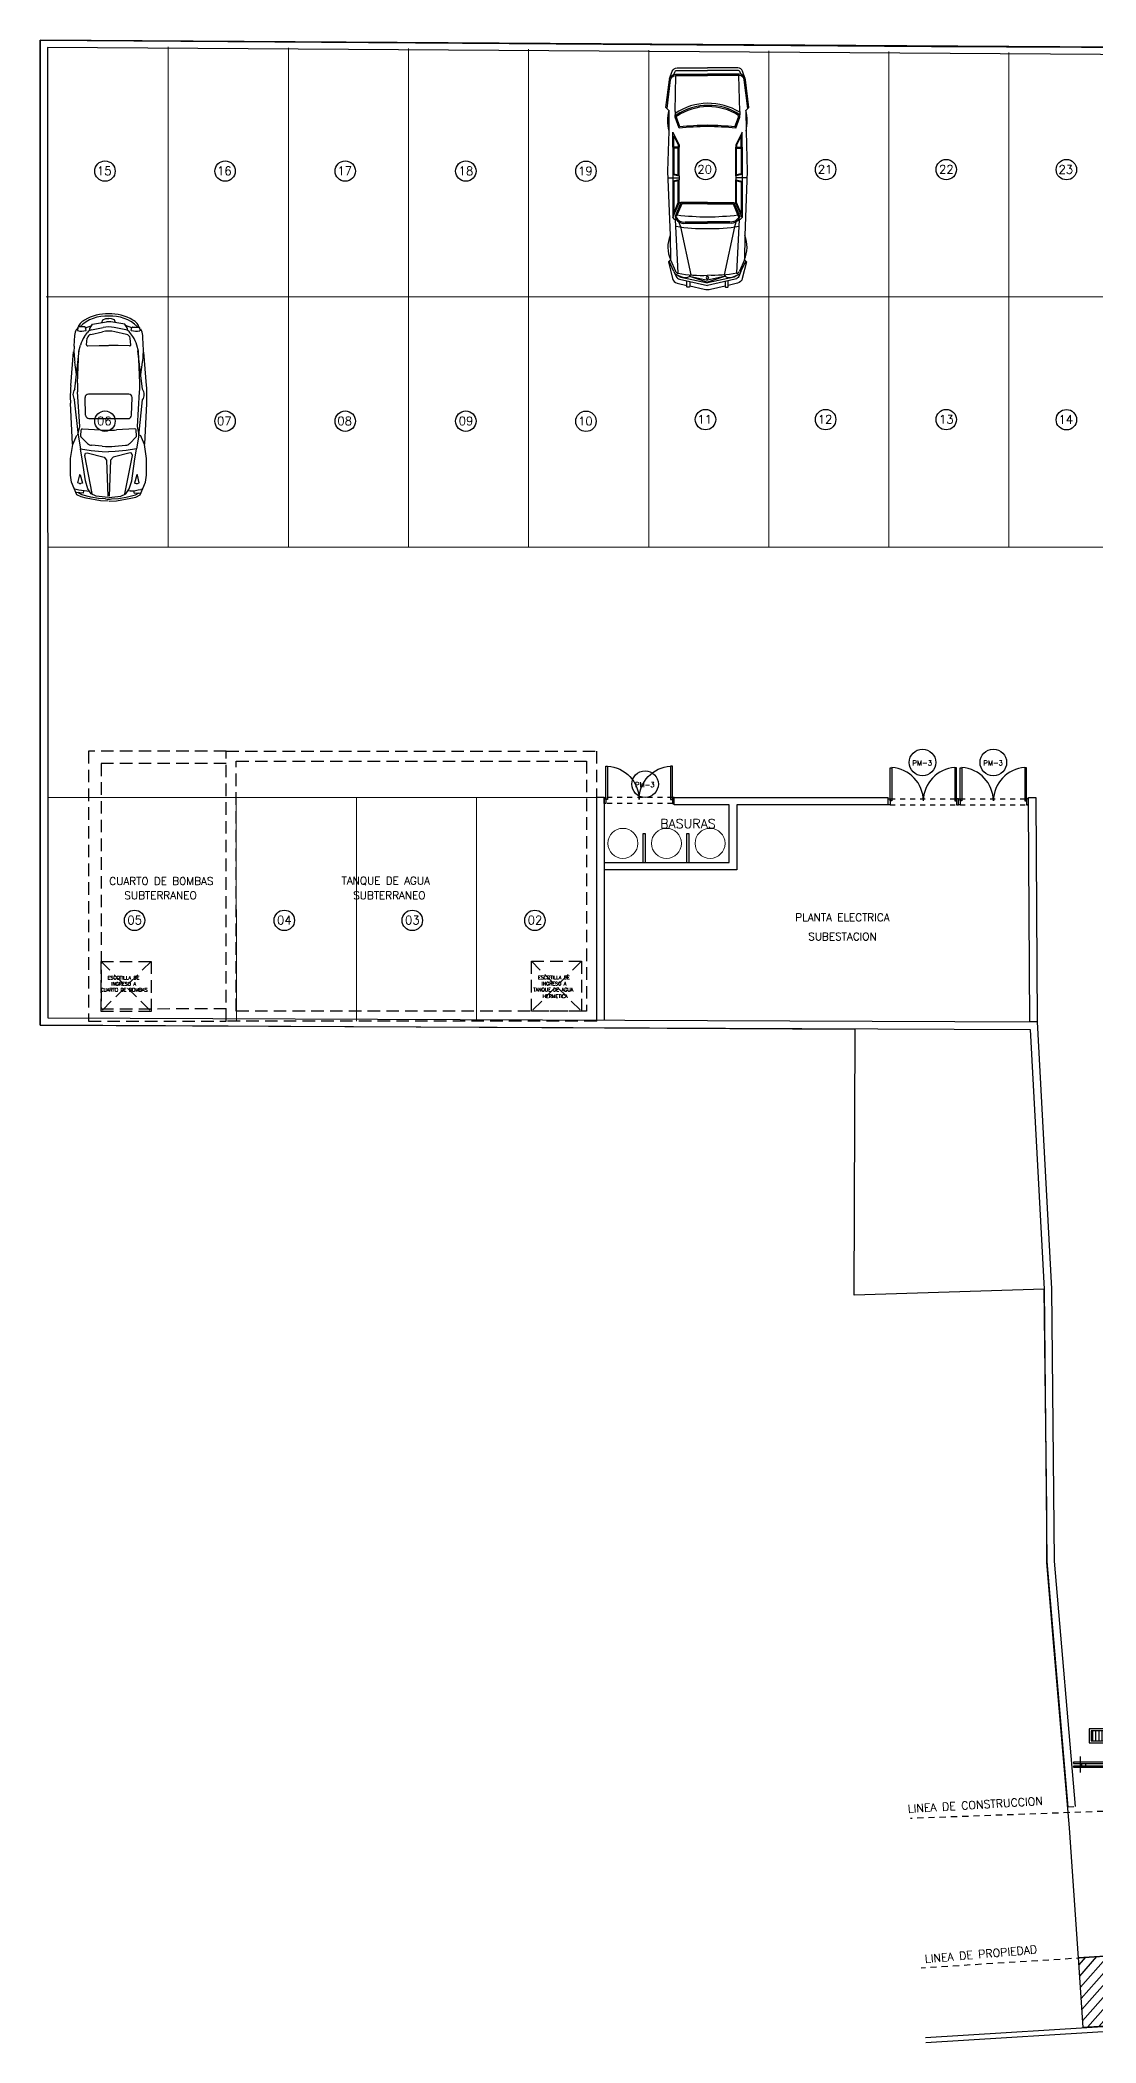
# Model space of a CAD drawing. Header units: millimetres. Extents: x 2056 to 4470, y 1400 to 3101.
# Drawn here: x 2066.82 to 2087.92, y 1511.05 to 1551.09 of the extents above; entities that cross this region are included whole.
import ezdxf
from ezdxf.enums import TextEntityAlignment as Align

# ---------------------------------------------------------------- set-up
doc = ezdxf.new("R2010")
doc.units = ezdxf.units.MM
for name, pattern in [('DASHED', [0.75, 0.5, -0.25]), ('HIDDEN', [9.525, 6.35, -3.175]), ('HIDDEN2', [0.1875, 0.125, -0.0625])]:
    doc.linetypes.add(name, pattern=pattern)
for name, color, linetype in [('0-PROYECCION', 8, 'HIDDEN2'), ('A-252', 252, 'Continuous'), ('A-253', 253, 'Continuous'), ('A-ANNO-DOOR', 134, 'Continuous'), ('A-ANNO-IDEN', 124, 'Continuous'), ('A-ANNO-TEXT', 190, 'Continuous'), ('A-DOOR', 154, 'Continuous'), ('A-FLOR', 8, 'Continuous'), ('A-FURN', 252, 'Continuous'), ('A-PLAN-2', 4, 'Continuous'), ('A-PLAN-6', 9, 'Continuous')]:
    doc.layers.add(name, color=color, linetype=linetype)
for name, color, linetype, lineweight in [('A-PL6', 8, 'Continuous', 15), ('A-WALL', 16, 'Continuous', 30), ('PL MUEBLES', 251, 'Continuous', 13)]:
    doc.layers.add(name, color=color, linetype=linetype, lineweight=lineweight)
doc.styles.add('NUEVO', font='SIMPLEX')
doc.styles.add('ROMANS', font='romans')

# ---------------------------------------------------------------- blocks, each defined once
blk = doc.blocks.new('KXCARRO1', base_point=(6.356, 3.299))
for p, q in [((2.797, 4.127), (2.856, 4.069)), ((4.206, 4.09), (4.206, 3.866)), ((5.842, 4.037), (5.883, 4.078)), ((6.08, 3.969), (5.871, 4.066)), ((2.877, 3.945), (2.159, 3.929)), ((2.877, 3.945), (2.945, 3.945)), ((2.995, 3.945), (2.945, 3.945)), ((2.991, 3.92), (2.959, 3.92)), ((3.185, 3.849), (2.991, 3.92)), ((3.211, 3.866), (2.995, 3.945)), ((4.142, 3.99), (4.269, 3.99)), ((4.164, 3.866), (4.247, 3.866)), ((6.114, 3.883), (5.041, 3.937)), ((5.089, 3.868), (5.187, 3.837)), ((5.187, 3.837), (6.148, 3.63)), ((6.175, 3.657), (6.254, 3.299)), ((6.175, 3.657), (6.291, 3.299)), ((6.2, 3.718), (6.213, 3.721)), ((6.394, 3.712), (6.394, 3.712)), ((6.175, 2.941), (6.291, 3.299)), ((6.175, 2.941), (6.254, 3.299)), ((5.187, 2.76), (6.148, 2.967)), ((6.2, 2.879), (6.213, 2.877)), ((6.394, 2.886), (6.394, 2.886)), ((2.877, 2.653), (2.159, 2.669)), ((2.797, 2.47), (2.856, 2.529)), ((2.877, 2.653), (2.945, 2.653)), ((2.995, 2.653), (2.945, 2.653)), ((2.991, 2.678), (2.953, 2.678)), ((3.185, 2.749), (2.991, 2.678)), ((3.211, 2.732), (2.995, 2.653)), ((4.142, 2.608), (4.269, 2.608)), ((4.164, 2.732), (4.247, 2.732)), ((4.206, 2.508), (4.206, 2.732)), ((6.114, 2.715), (5.041, 2.661)), ((5.089, 2.73), (5.187, 2.76)), ((5.842, 2.561), (5.883, 2.52)), ((6.08, 2.628), (5.871, 2.532))]:
    blk.add_line(p, q)
for points in [[(2.227, 4.055), (2.073, 4.001, 0.317335), (2.007, 3.907), (2.007, 3.299)], [(2.797, 4.127), (2.243, 4.058, 0.378242), (2.134, 3.935), (2.134, 3.299)], [(2.819, 4.105), (2.246, 4.034, 0.378242), (2.159, 3.935), (2.159, 3.299)], [(5.842, 4.037), (6.075, 3.94, -0.063595)], [(5.883, 4.078), (6.221, 3.996, -0.287482), (6.314, 3.902), (6.356, 3.712)], [(2.139, 3.971), (2.09, 3.954, 0.317335), (2.057, 3.907), (2.057, 3.299)], [(4.699, 3.299), (4.699, 3.828), (4.981, 3.947, -0.392296), (5.113, 3.744), (5.113, 3.299)], [(4.724, 3.299), (4.724, 3.812), (4.983, 3.921, -0.381089), (5.088, 3.746), (5.088, 3.299)], [(6.08, 3.969), (6.178, 3.924, -0.234393), (6.233, 3.855), (6.356, 3.299)], [(6.114, 3.883, -0.059033), (6.153, 3.299)], [(6.145, 3.903), (6.172, 3.867, -0.104238), (6.189, 3.83), (6.305, 3.299)], [(6.278, 3.654), (6.377, 3.654, 0.414214), (6.394, 3.67), (6.394, 3.695, 0.414214), (6.377, 3.712), (6.265, 3.712)], [(6.368, 2.944), (6.432, 3.235, 0.108465), (6.432, 3.363), (6.368, 3.654)], [(2.227, 2.543), (2.073, 2.597, -0.317335), (2.007, 2.691), (2.007, 3.299)], [(2.139, 2.626), (2.09, 2.644, -0.317335), (2.057, 2.691), (2.057, 3.299)], [(2.797, 2.47), (2.243, 2.54, -0.378242), (2.134, 2.663), (2.134, 3.299)], [(2.819, 2.493), (2.246, 2.564, -0.378242), (2.159, 2.663), (2.159, 3.299)], [(4.699, 3.299), (4.699, 2.77), (4.981, 2.651, 0.392296), (5.113, 2.854), (5.113, 3.299)], [(4.724, 3.299), (4.724, 2.786), (4.983, 2.677, 0.381089), (5.088, 2.852), (5.088, 3.299)], [(6.08, 2.628), (6.178, 2.674, 0.234393), (6.233, 2.743), (6.356, 3.299)], [(6.114, 2.715, 0.059033), (6.153, 3.299)], [(6.145, 2.694), (6.172, 2.731, 0.104238), (6.189, 2.768), (6.305, 3.299)], [(5.883, 2.52), (6.221, 2.601, 0.287482), (6.314, 2.696), (6.356, 2.886)], [(6.278, 2.944), (6.377, 2.944, -0.414214), (6.394, 2.927), (6.394, 2.903, -0.414214), (6.377, 2.886), (6.265, 2.886)], [(5.842, 2.561), (6.075, 2.658, 0.063595)]]:
    blk.add_lwpolyline(points, format="xyb")
for points in [[(2.856, 4.069), (3.27, 4.07), (4.072, 4.095), (5.359, 4.045), (5.842, 4.037)], [(3.593, 3.99), (3.294, 3.99), (3.543, 3.866), (3.593, 3.866)], [(3.593, 3.973), (3.364, 3.973), (3.547, 3.882), (3.593, 3.882)], [(4.705, 3.299), (4.705, 3.85)], [(4.705, 3.299), (4.705, 2.748)], [(2.856, 2.529), (3.27, 2.528), (4.072, 2.502), (5.359, 2.553), (5.842, 2.561)], [(3.593, 2.608), (3.294, 2.608), (3.543, 2.732), (3.593, 2.732)], [(3.593, 2.624), (3.364, 2.624), (3.547, 2.715), (3.593, 2.715)]]:
    blk.add_lwpolyline(points)
for points in [[(4.164, 3.866), (3.593, 3.866), (3.593, 3.99), (4.142, 3.99)], [(4.144, 3.882), (3.61, 3.882), (3.61, 3.973), (4.128, 3.973)], [(4.703, 3.866), (4.247, 3.866), (4.269, 3.99), (4.998, 3.99)], [(4.699, 3.882), (4.267, 3.882), (4.283, 3.973), (4.916, 3.973)], [(4.164, 2.732), (3.593, 2.732), (3.593, 2.608), (4.142, 2.608)], [(4.144, 2.715), (3.61, 2.715), (3.61, 2.624), (4.128, 2.624)], [(4.703, 2.732), (4.247, 2.732), (4.269, 2.608), (4.998, 2.608)], [(4.699, 2.715), (4.267, 2.715), (4.283, 2.624), (4.916, 2.624)]]:
    blk.add_lwpolyline(points, close=True)
for centre, radius, start, end in [((3.064, 3.253), 0.842, 75.8718, 104.363), ((5.59, 3.473), 0.617, 65.9486, 111.9742), ((3.896, 3.317), 1.181, 147.8946, 214.1387), ((3.896, 3.317), 1.14, 146.5783, 214.1387), ((3.896, 3.317), 1.115, 147.2631, 214.1387), ((11.617, 3.118), 8.464, 175.0424, 178.7684), ((11.617, 3.118), 8.439, 174.9133, 178.7684), ((-0.187, 3.268), 5.173, 0.339, 7.0756), ((4.95, 3.908), 0.0953, 5.0244, 59.3736), ((2.735, 3.429), 2.486, 357.0002, 11.5554), ((6.046, 3.878), 0.0681, 3.9426, 69.9626), ((5.506, 3.587), 0.714, 14.4129, 30.7056), ((6.075, 3.733), 0.126, 305.2578, 14.4129), ((11.617, 3.48), 8.464, 181.2316, 184.9576), ((11.617, 3.48), 8.439, 181.2316, 185.0867), ((-0.187, 3.33), 5.173, 352.9244, 359.661), ((2.735, 3.169), 2.486, 348.4446, 2.9998), ((6.204, 3.299), 0.0245, 0, 180), ((6.204, 3.299), 0.0245, 180, 0), ((5.506, 3.011), 0.714, 329.2944, 345.5871), ((6.075, 2.865), 0.126, 345.5871, 54.7422), ((3.064, 3.344), 0.842, 255.637, 284.1282), ((4.95, 2.69), 0.0953, 300.6264, 354.9756), ((5.59, 3.125), 0.617, 248.0258, 294.0514), ((6.046, 2.72), 0.0681, 290.0374, 356.0574)]:
    blk.add_arc(centre, radius, start, end)
blk = doc.blocks.new('MERCEDES3')
blk.add_blockref('KXCARRO1', (2.25, -0.017))
blk = doc.blocks.new('VOSWAGEN')
for p, q in [((0.089, 0.354), (0.131, 0.538)), ((0.131, 0.538), (0.177, 0.616)), ((0.167, 0.511), (0.177, 0.64)), ((0.217, 0.499), (0.167, 0.511)), ((0.211, 0.433), (0.208, 0.389)), ((0.25, 0.674), (0.243, 0.647)), ((0.368, 0.522), (0.36, 0.556)), ((0.362, 0.581), (0.373, 0.612)), ((0.531, 0.565), (0.368, 0.522)), ((0.373, 0.612), (0.53, 0.578)), ((1.324, 0.606), (1.051, 0.56)), ((1.144, 0.722), (1.963, 0.763)), ((1.162, 0.422), (1.291, 0.552)), ((1.309, 0.558), (1.431, 0.549)), ((1.318, 0.603), (2.035, 0.679)), ((1.335, 0.614), (1.498, 0.576)), ((1.452, 0.525), (1.43, 0.157)), ((1.498, 0.576), (2.195, 0.619)), ((1.724, 0.459), (2.077, 0.47)), ((2.146, -0.403), (2.147, 0.402)), ((2.245, 0.678), (3.016, 0.585)), ((2.319, 0.757), (2.989, 0.701)), ((2.367, 0.621), (3.006, 0.592)), ((2.54, 0.64), (2.784, 0.676)), ((3.006, 0.592), (3.125, 0.56)), ((3.106, 0.69), (3.322, 0.678)), ((3.11, 0.417), (3.122, 0.19)), ((3.135, 0.441), (3.263, 0.426)), ((3.297, 0.48), (3.378, 0.424)), ((3.479, 0.615), (3.416, 0.619)), ((3.419, 0.45), (3.48, 0.461)), ((3.442, 0.625), (3.471, 0.613)), ((3.471, 0.46), (3.521, 0.337)), ((3.489, 0.472), (3.49, 0.604)), ((3.493, 0.603), (3.52, 0.592)), ((0.05, 0.061), (0.058, 0.202)), ((0.058, 0.202), (0.089, 0.354)), ((1.103, 0.129), (1.124, 0.34)), ((1.658, 0.392), (1.658, -0.392)), ((3.122, 0.19), (3.121, 0)), ((3.34, 0.357), (3.395, 0.121)), ((3.417, 0.382), (3.46, 0.374)), ((3.433, 0.34), (3.481, 0.108)), ((3.46, 0.374), (3.544, 0.323)), ((3.544, 0.323), (3.59, 0.042)), ((3.576, 0.136), (3.634, 0.112)), ((3.634, 0.112), (3.656, 0.056)), ((3.656, 0.056), (3.659, -0.002)), ((0.05, -0.058), (0.058, -0.199)), ((0.058, -0.199), (0.089, -0.351)), ((0.089, -0.351), (0.13, -0.535)), ((0.21, -0.431), (0.207, -0.387)), ((1.103, -0.128), (1.123, -0.339)), ((1.451, -0.525), (1.43, -0.157)), ((3.109, -0.42), (3.121, -0.193)), ((3.121, -0.193), (3.121, -0.003)), ((3.339, -0.36), (3.394, -0.124)), ((3.416, -0.386), (3.459, -0.378)), ((3.432, -0.344), (3.48, -0.112)), ((3.459, -0.378), (3.544, -0.326)), ((3.471, -0.464), (3.52, -0.34)), ((3.544, -0.326), (3.59, -0.046)), ((3.575, -0.14), (3.634, -0.116)), ((3.634, -0.116), (3.655, -0.06)), ((3.655, -0.06), (3.659, -0.002)), ((0.13, -0.535), (0.176, -0.613)), ((0.216, -0.497), (0.166, -0.508)), ((0.166, -0.508), (0.176, -0.637)), ((0.248, -0.672), (0.242, -0.645)), ((0.367, -0.52), (0.359, -0.554)), ((0.361, -0.579), (0.372, -0.61)), ((0.53, -0.563), (0.367, -0.52)), ((0.372, -0.61), (0.529, -0.576)), ((1.323, -0.606), (1.05, -0.559)), ((1.143, -0.721), (1.961, -0.763)), ((1.162, -0.421), (1.29, -0.551)), ((1.308, -0.558), (1.43, -0.549)), ((1.317, -0.602), (2.033, -0.68)), ((1.334, -0.613), (1.497, -0.576)), ((1.497, -0.576), (2.193, -0.62)), ((1.723, -0.459), (2.076, -0.47)), ((2.244, -0.679), (3.015, -0.587)), ((2.318, -0.758), (2.987, -0.704)), ((2.365, -0.622), (3.005, -0.595)), ((2.538, -0.642), (2.783, -0.678)), ((3.005, -0.595), (3.124, -0.563)), ((3.104, -0.693), (3.321, -0.682)), ((3.134, -0.444), (3.262, -0.429)), ((3.296, -0.484), (3.377, -0.427)), ((3.478, -0.618), (3.414, -0.623)), ((3.418, -0.454), (3.479, -0.464)), ((3.441, -0.629), (3.47, -0.617)), ((3.488, -0.475), (3.488, -0.607)), ((3.492, -0.607), (3.519, -0.596))]:
    blk.add_line(p, q)
for points in [[(0.007, 0.01), (0.012, 0.163), (0.064, 0.448), (0.09, 0.546), (0.136, 0.636), (0.388, 0.741), (0.528, 0.76), (0.862, 0.76), (1.139, 0.716), (1.325, 0.638)], [(0.081, 0.007), (0.106, 0.248), (0.153, 0.346), (0.256, 0.412), (0.413, 0.463), (0.808, 0.519), (1.051, 0.56), (1.017, 0.35), (1, 0.13), (0.992, 0.001)], [(0.157, 0.328), (0.922, 0.477), (0.964, 0.461), (0.972, 0.43), (0.888, 0.09), (0.827, 0.04), (0.103, 0.015)], [(0.081, -0.004), (0.105, -0.246), (0.153, -0.344), (0.255, -0.41), (0.412, -0.461), (0.807, -0.517), (1.05, -0.559), (1.017, -0.349), (1, -0.129), (0.992, 0.001)], [(0.007, -0.008), (0.011, -0.16), (0.063, -0.445), (0.089, -0.543), (0.135, -0.633), (0.387, -0.739), (0.526, -0.758), (0.86, -0.758), (1.138, -0.715), (1.323, -0.637)], [(0.156, -0.326), (0.921, -0.476), (0.964, -0.46), (0.971, -0.429), (0.888, -0.088), (0.827, -0.038), (0.103, -0.012)]]:
    blk.add_lwpolyline(points)
for centre, radius, start, end in [((1.561, 0.338), 1.353, 166.8036, 175.9681), ((0.404, 0.566), 0.0451, 159.8658, 192.4254), ((0.529, 0.572), 0.00677, 284.847, 77.9995), ((1.258, 0.327), 0.135, 135.1917, 174.5084), ((1.307, 0.536), 0.0226, 85.6021, 135.1917), ((1.429, 0.527), 0.0226, 356.6126, 85.6021), ((1.726, 0.391), 0.0677, 91.7071, 179.8859), ((2.097, -1.941), 2.707, 85.2823, 92.8322), ((2.139, 0.529), 0.183, 54.5362, 124.664), ((2.079, 0.402), 0.0677, 359.8115, 91.7071), ((2.294, -1.002), 1.624, 87.4362, 93.5107), ((3.017, -0.932), 1.624, 86.8868, 98.2546), ((3.132, 0.419), 0.0226, 83.263, 183.0021), ((2.986, 0.037), 0.541, 54.9571, 75.1421), ((3.252, 0.336), 0.0902, 13.0097, 83.263), ((3.309, 0.426), 0.253, 57.217, 87.0694), ((3.3, 0.313), 0.135, 11.6564, 54.9571), ((3.729, 0.541), 0.323, 165.9831, 196.2405), ((3.478, 0.604), 0.0113, 359.887, 86.2175), ((3.478, 0.472), 0.0113, 279.4947, 359.887), ((2.955, 0.049), 0.753, 356.1321, 44.4065), ((3.467, 0.468), 0.135, 46.2707, 67.0884), ((3.293, 0.286), 0.387, 30.3447, 46.2707), ((2.852, 0.027), 0.898, 357.9565, 30.3447), ((1.131, 0), 1.083, 176.7812, 183.1058), ((2.451, -0.001), 1.353, 174.5084, 185.3786), ((4.132, -0.002), 2.707, 176.6126, 183.2744), ((2.867, -0.001), 0.541, 346.8774, 13.0097), ((2.95, -0.001), 0.541, 348.2306, 11.6564), ((3.323, -0.002), 0.271, 350.6117, 9.2754), ((2.852, -0.03), 0.898, 329.5423, 1.9306), ((1.258, -0.326), 0.135, 185.3786, 224.6954), ((1.725, -0.392), 0.0677, 180.0011, 268.1799), ((3.252, -0.34), 0.0902, 276.624, 346.8774), ((3.3, -0.316), 0.135, 304.93, 348.2306), ((2.955, -0.051), 0.753, 315.4805, 3.7549), ((1.56, -0.338), 1.353, 183.9189, 193.0834), ((0.403, -0.563), 0.0451, 167.4616, 200.0213), ((0.528, -0.57), 0.00677, 281.8875, 75.04), ((1.306, -0.535), 0.0226, 224.6954, 274.2849), ((1.428, -0.526), 0.0226, 274.2849, 3.2744), ((2.1, 1.94), 2.707, 267.0548, 274.6048), ((2.138, -0.53), 0.183, 235.2231, 305.3508), ((2.079, -0.403), 0.0677, 268.1799, 0.0755), ((2.296, 1), 1.624, 266.3763, 272.4509), ((3.019, 0.929), 1.624, 261.6324, 273.0002), ((3.132, -0.422), 0.0226, 176.885, 276.624), ((2.986, -0.04), 0.541, 284.7449, 304.93), ((3.309, -0.429), 0.253, 272.8176, 302.6701), ((3.728, -0.545), 0.323, 163.6465, 193.9039), ((3.477, -0.607), 0.0113, 273.6696, 0), ((3.477, -0.475), 0.0113, 0, 80.3923), ((3.466, -0.471), 0.135, 292.7986, 313.6164), ((3.293, -0.289), 0.387, 313.6164, 329.5423)]:
    blk.add_arc(centre, radius, start, end)
blk = doc.blocks.new('PUERTA 1.4 M - PL')
at = {"color": 251, "linetype": 'DASHED', "ltscale": 0.2}
for p, q in [((0.015, -0.086), (0.015, -1.416)), ((0.135, -0.086), (0.135, -1.416))]:
    blk.add_line(p, q, dxfattribs=at)
for points in [[(0.135, -0.051), (0.135, -0.086), (0.015, -0.086), (0.015, -0.051), (0.135, -0.051)], [(0.76, -0.086), (0.76, -0.121), (0.095, -0.121), (0.095, -0.086), (0.76, -0.086)], [(0.135, -1.451), (0.135, -1.416), (0.015, -1.416), (0.015, -1.451), (0.135, -1.451)], [(0.76, -1.416), (0.76, -1.381), (0.095, -1.381), (0.095, -1.416), (0.76, -1.416)]]:
    blk.add_lwpolyline(points)
for centre, start, end in [((0.092, -0.082), 270.2949, 356.6088), ((0.092, -1.421), 3.3912, 89.7051)]:
    blk.add_arc(centre, 0.67, start, end)
blk = doc.blocks.new('N-PUE')
blk.add_circle((0, 0), 0.00332)
at = {"style": 'NUEVO'}
blk.add_attdef('PUE', text='', height=0.0015, dxfattribs=at).set_placement((-0.00006, -0.00013), align=Align.MIDDLE)
blk = doc.blocks.new('PUERTA CARROS')
for points in [[(0.05, 0.242), (2.463, 0.242), (2.463, 0.267), (0.05, 0.267), (0.05, 0.242)], [(0.05, 0.167), (2.463, 0.167), (2.463, 0.192), (0.05, 0.192), (0.05, 0.167)], [(2.363, 0.362), (4.629, 0.362), (4.629, 0.387), (2.363, 0.387), (2.363, 0.362)], [(2.363, 0.287), (4.629, 0.287), (4.629, 0.312), (2.363, 0.312), (2.363, 0.287)]]:
    blk.add_lwpolyline(points)
at = {"elevation": 0.229}
for points in [[(0.188, 0.062), (0.188, 0.384)], [(0.213, 0.192), (0.213, 0.242), (0.288, 0.242), (0.288, 0.192), (0.213, 0.192)], [(1.219, 0.192), (1.219, 0.242), (1.294, 0.242), (1.294, 0.192), (1.219, 0.192)], [(2.225, 0.192), (2.225, 0.242), (2.3, 0.242), (2.3, 0.192), (2.225, 0.192)], [(2.525, 0.312), (2.525, 0.362), (2.6, 0.362), (2.6, 0.312), (2.525, 0.312)], [(3.532, 0.312), (3.532, 0.362), (3.607, 0.362), (3.607, 0.312), (3.532, 0.312)], [(4.391, 0.312), (4.391, 0.362), (4.466, 0.362), (4.466, 0.312), (4.391, 0.312)]]:
    blk.add_lwpolyline(points, dxfattribs=at)
blk.add_circle((2.413, 0.337), 0.025)
blk = doc.blocks.new('lote')
at = {"layer": 'A-FLOR'}
h = blk.add_hatch(dxfattribs=at)
h.set_pattern_fill('ANSI31', color=256, scale=0.05, angle=89.95, style=0)
h.set_pattern_definition([(48.5453, (7.33889, 11.98949), (-0.11898, 0.105097), [])])
h.paths.add_polyline_path([(5.111, 10.444), (5.024, 11.842), (2.529, 11.687), (2.616, 10.29)])
at = {"layer": '0-PROYECCION'}
for points in [[(37.431, 15.842), (-0.829, 14.473)], [(37.644, 13.851), (-0.617, 11.481)]]:
    blk.add_lwpolyline(points, dxfattribs=at)
at = {"layer": 'A-252'}
blk.add_lwpolyline([(9.254, 12.098), (2.53, 11.676), (2.35, 14.285), (2.035, 17.986), (1.901, 19.589), (1.901, 20.637), (1.851, 25.055), (-1.943, 24.936), (-1.92, 30.252), (-18.208, 30.35), (-18.191, 50.048), (-0.375, 49.905), (7.108, 49.863)], dxfattribs=at)
at = {"layer": 'A-FLOR'}
for points in [[(7.519, 12.001), (7.606, 10.599), (2.616, 10.29), (2.529, 11.687), (7.519, 12.001)], [(7.635, 10.585), (-0.53, 10.084)], [(7.641, 10.485), (-0.524, 9.984)]]:
    blk.add_lwpolyline(points, dxfattribs=at)
at = {"layer": 'A-ANNO-TEXT', "style": 'ROMANS'}
for s, rotation, p in [('LINEA DE CONSTRUCCION', 3.3487, (-0.877, 14.585, -1.049)), ('LINEA DE PROPIEDAD', 4.8671, (-0.535, 11.584, -1.049))]:
    blk.add_text(s, height=0.16, rotation=rotation, dxfattribs=at).set_placement(p)

msp = doc.modelspace()

# ---------------------------------------------------------------- hatches: boundary and pattern name
at = {"layer": 'A-FLOR'}
h = msp.add_hatch(dxfattribs=at)
h.set_pattern_fill('LINE', color=256, scale=0.02, angle=90, style=0)
h.set_pattern_definition([(90, (-986951.499576, -1731597.15156), (-0.0635, -3e-17), [])])
h.paths.add_polyline_path([(2087.831, 1517.089), (2091.751, 1517.089), (2091.751, 1517.289), (2087.831, 1517.289)])

# ---------------------------------------------------------------- linework, layer by layer
at = {"elevation": -0.229}
msp.add_lwpolyline([(2083.775, 1535.8), (2083.775, 1535.95)], dxfattribs=at)
at = {"layer": 'A-ANNO-IDEN'}
for centre in [(2080.122, 1548.505, -0.458), (2082.523, 1548.505, -0.458), (2084.933, 1548.505, -0.458), (2087.334, 1548.503, -0.458), (2068.122, 1548.474, -0.229), (2070.522, 1548.474, -0.229), (2072.923, 1548.474, -0.229), (2075.333, 1548.474, -0.229), (2077.734, 1548.471, -0.229), (2068.122, 1543.474), (2070.522, 1543.474), (2072.923, 1543.474), (2075.333, 1543.474), (2077.734, 1543.471), (2080.122, 1543.505, -0.229), (2082.523, 1543.505, -0.229), (2084.933, 1543.505, -0.229), (2087.334, 1543.503, -0.229), (2068.713, 1533.492), (2071.705, 1533.492), (2074.263, 1533.492), (2076.713, 1533.492)]:
    msp.add_circle(centre, 0.204, dxfattribs=at)
at = {"layer": 'A-FLOR'}
msp.add_lwpolyline([(2087.791, 1517.049), (2091.791, 1517.049), (2091.791, 1517.329), (2087.791, 1517.329), (2087.791, 1517.049)], dxfattribs=at)
msp.add_lwpolyline([(2087.831, 1517.089), (2091.751, 1517.089), (2091.751, 1517.289), (2087.831, 1517.289)], close=True, dxfattribs=at)
at = {"layer": 'A-FURN', "elevation": -0.229}
for points in [[(2078.872, 1535.22), (2078.872, 1534.65), (2078.922, 1534.65), (2078.922, 1535.22), (2078.872, 1535.22)], [(2079.743, 1535.22), (2079.743, 1534.65), (2079.793, 1534.65), (2079.793, 1535.22), (2079.743, 1535.22)]]:
    msp.add_lwpolyline(points, dxfattribs=at)
at = {"layer": 'A-PL6'}
for points, elevation in [([(2069.387, 1550.958), (2069.387, 1540.957)], 0), ([(2071.787, 1550.942), (2071.787, 1540.957)], 0), ([(2074.187, 1550.926), (2074.187, 1540.957)], 0), ([(2076.587, 1550.91), (2076.587, 1540.957)], 0), ([(2078.987, 1550.895), (2078.987, 1540.957)], 0), ([(2081.387, 1550.879), (2081.387, 1540.957)], 0), ([(2083.787, 1550.863), (2083.787, 1540.957)], 0), ([(2086.187, 1550.847), (2086.187, 1540.957)], 0), ([(2066.945, 1545.957), (2088.587, 1545.957)], -0.229), ([(2066.976, 1540.957), (2088.587, 1540.957)], -0.229), ([(2066.977, 1535.95), (2077.945, 1535.949)], -0.458), ([(2070.747, 1531.469), (2070.745, 1535.953)], -0.229), ([(2073.147, 1531.477), (2073.145, 1535.953)], -0.229), ([(2075.547, 1531.478), (2075.545, 1535.954)], -0.229), ([(2077.947, 1531.469), (2077.945, 1535.953)], -0.229)]:
    msp.add_lwpolyline(points, dxfattribs=dict(at, elevation=elevation))
at = {"layer": 'A-PLAN-6', "linetype": 'HIDDEN2', "ltscale": 2}
for p, q in [((2068.043, 1532.67, -0.229), (2069.043, 1531.67, -0.229)), ((2069.043, 1532.67, -0.229), (2068.043, 1531.67, -0.229)), ((2068.043, 1532.67, -0.229), (2069.043, 1531.67, -0.229)), ((2069.043, 1532.67, -0.229), (2068.043, 1531.67, -0.229)), ((2076.644, 1532.675, -0.229), (2077.644, 1531.675, -0.229)), ((2077.644, 1532.675, -0.229), (2076.644, 1531.675, -0.229)), ((2076.644, 1532.675, -0.229), (2077.644, 1531.675, -0.229)), ((2077.644, 1532.675, -0.229), (2076.644, 1531.675, -0.229))]:
    msp.add_line(p, q, dxfattribs=at)
at = {"layer": 'A-PLAN-6', "linetype": 'HIDDEN2', "ltscale": 2, "elevation": -0.229}
for points in [[(2070.545, 1536.878), (2067.795, 1536.878), (2067.795, 1531.475), (2070.545, 1531.478)], [(2070.545, 1536.628), (2068.045, 1536.628), (2068.045, 1531.725), (2070.544, 1531.728)], [(2069.043, 1531.67), (2068.043, 1531.67), (2068.043, 1532.67), (2069.043, 1532.67), (2069.043, 1531.67)], [(2069.043, 1531.67), (2068.043, 1531.67), (2068.043, 1532.67), (2069.043, 1532.67), (2069.043, 1531.67)], [(2077.644, 1531.675), (2076.644, 1531.675), (2076.644, 1532.675), (2077.644, 1532.675), (2077.644, 1531.675)], [(2077.644, 1531.675), (2076.644, 1531.675), (2076.644, 1532.675), (2077.644, 1532.675), (2077.644, 1531.675)]]:
    msp.add_lwpolyline(points, dxfattribs=at)
for points in [[(2077.945, 1536.878), (2077.945, 1531.478), (2070.545, 1531.478), (2070.545, 1536.878)], [(2077.745, 1536.678), (2077.745, 1531.678), (2070.745, 1531.678), (2070.745, 1536.678)]]:
    msp.add_lwpolyline(points, close=True, dxfattribs=at)
at = {"layer": 'A-WALL', "elevation": -0.229}
for points in [[(2090.26, 1550.941), (2066.825, 1551.094), (2066.827, 1531.396), (2086.609, 1531.313), (2086.889, 1526.119), (2086.942, 1520.674), (2087.362, 1515.758)], [(2090.019, 1550.791), (2066.975, 1550.943), (2066.977, 1531.545), (2086.752, 1531.463), (2087.039, 1526.123), (2087.092, 1520.681), (2087.511, 1515.771)], [(2078.095, 1535.949), (2077.945, 1535.949), (2077.945, 1531.499)], [(2078.095, 1535.95), (2078.095, 1534.65), (2080.595, 1534.65), (2080.595, 1535.8)], [(2078.095, 1535.949), (2078.095, 1531.499)], [(2079.495, 1535.8), (2079.495, 1535.8), (2079.495, 1535.8), (2079.495, 1535.95), (2083.775, 1535.95)], [(2080.595, 1535.8), (2079.495, 1535.8), (2079.495, 1535.95)], [(2086.575, 1535.92), (2086.575, 1535.95), (2086.725, 1535.95), (2086.752, 1531.463), (2086.602, 1531.463), (2086.575, 1535.8), (2086.54, 1535.8)], [(2080.745, 1535.8), (2080.745, 1534.65), (2080.745, 1534.5), (2078.095, 1534.5)], [(2083.775, 1535.8), (2080.745, 1535.8)], [(2087.481, 1515.768), (2087.362, 1515.758)], [(2087.481, 1515.768), (2087.362, 1515.758)]]:
    msp.add_lwpolyline(points, dxfattribs=at)
at = {"layer": 'PL MUEBLES'}
for centre in [(2078.471, 1535.032, -0.229), (2079.342, 1535.032, -0.229), (2080.213, 1535.032, -0.229)]:
    msp.add_circle(centre, 0.3, dxfattribs=at)

# ---------------------------------------------------------------- block references
at = {"layer": 'A-253', "rotation": 0.05004741709467889}
msp.add_blockref('lote', (2085.059, 1501.062), dxfattribs=at)
at = {"layer": 'A-ANNO-DOOR'}
ref = msp.add_blockref('N-PUE', (2084.458, 1536.65), dxfattribs=dict(at, xscale=80, yscale=80, zscale=80))
ref.add_attrib('PUE', 'PM-3', dxfattribs={"layer": '0', "color": 0, "height": 0.1, "style": 'NUEVO'}).set_placement((2084.453, 1536.64), align=Align.MIDDLE)
ref = msp.add_blockref('N-PUE', (2085.874, 1536.65), dxfattribs=dict(at, xscale=80, yscale=80, zscale=80))
ref.add_attrib('PUE', 'PM-3', dxfattribs={"layer": '0', "color": 0, "height": 0.1, "style": 'NUEVO'}).set_placement((2085.869, 1536.64), align=Align.MIDDLE)
ref = msp.add_blockref('N-PUE', (2078.914, 1536.216, -0.229), dxfattribs=dict(at, xscale=80, yscale=80, zscale=80))
ref.add_attrib('PUE', 'PM-3', dxfattribs={"layer": '0', "color": 0, "height": 0.1, "style": 'NUEVO'}).set_placement((2078.909, 1536.205, -0.229), align=Align.MIDDLE)
at = {"layer": 'A-DOOR', "xscale": -1, "rotation": 270}
msp.add_blockref('PUERTA 1.4 M - PL', (2079.546, 1535.815, -0.229), dxfattribs=at)
at = {"layer": 'A-DOOR', "rotation": 89.99999991995873}
for p in [(2083.724, 1535.785, -0.229), (2085.124, 1535.785, -0.229)]:
    msp.add_blockref('PUERTA 1.4 M - PL', p, dxfattribs=at)
at = {"layer": 'A-DOOR'}
msp.add_blockref('PUERTA CARROS', (2087.428, 1516.39), dxfattribs=at)
at = {"layer": 'A-PLAN-2', "linetype": 'HIDDEN', "ltscale": 0.01}
for name, p, rotation in [('MERCEDES3', (2080.178, 1548.439), 270), ('VOSWAGEN', (2068.194, 1541.868), 90)]:
    msp.add_blockref(name, p, dxfattribs=dict(at, rotation=rotation))

# ---------------------------------------------------------------- texts
at = {"layer": 'A-ANNO-TEXT', "style": 'ROMANS'}
for s, height, p in [('15', 0.17, (2067.961, 1548.393, -1.977)), ('16', 0.17, (2070.361, 1548.393, -1.977)), ('17', 0.17, (2072.767, 1548.393, -1.977)), ('18', 0.17, (2075.189, 1548.393, -1.977)), ('19', 0.17, (2077.577, 1548.391, -1.977)), ('20', 0.17, (2079.961, 1548.425, -2.206)), ('21', 0.17, (2082.367, 1548.425, -2.206)), ('22', 0.17, (2084.789, 1548.425, -2.206)), ('23', 0.17, (2087.177, 1548.422, -2.206)), ('06', 0.17, (2067.961, 1543.393, -1.748)), ('07', 0.17, (2070.361, 1543.393, -1.748)), ('08', 0.17, (2072.767, 1543.393, -1.748)), ('09', 0.17, (2075.189, 1543.393, -1.748)), ('10', 0.17, (2077.577, 1543.391, -1.748)), ('11', 0.17, (2079.961, 1543.425, -1.977)), ('12', 0.17, (2082.367, 1543.425, -1.977)), ('13', 0.17, (2084.789, 1543.425, -1.977)), ('14', 0.17, (2087.177, 1543.422, -1.977)), ('05', 0.17, (2068.569, 1533.412, -1.748)), ('04', 0.17, (2071.561, 1533.412, -1.748)), ('03', 0.17, (2074.118, 1533.412, -1.748)), ('02', 0.17, (2076.568, 1533.412, -1.748)), ('ESCOTILLA DE ', 0.06912, (2068.175, 1532.31, -0.229)), ('ESCOTILLA DE ', 0.06912, (2068.175, 1532.31, -0.229)), ('ESCOTILLA DE ', 0.06912, (2076.775, 1532.315, -0.229)), ('ESCOTILLA DE ', 0.06912, (2076.775, 1532.315, -0.229)), ('CUARTO DE BOMBAS', 0.06912, (2068.029, 1532.068, -0.229)), ('INGRESO A ', 0.0691, (2068.247, 1532.187, -0.229)), ('INGRESO A ', 0.0691, (2068.247, 1532.187, -0.229)), ('TANQUE DE AGUA', 0.06912, (2076.68, 1532.073, -0.229)), ('TANQUE DE AGUA', 0.06912, (2076.68, 1532.073, -0.229)), ('INGRESO A ', 0.0691, (2076.848, 1532.192, -0.229)), ('INGRESO A ', 0.0691, (2076.848, 1532.192, -0.229)), ('HERMETICA', 0.0691, (2076.869, 1531.94, -0.229))]:
    msp.add_text(s, height=height, dxfattribs=at).set_placement(p)
for s, height, p in [('BASURAS', 0.1849, (2079.771, 1535.426)), ('CUARTO DE BOMBAS', 0.15271, (2069.249, 1534.278, -0.229)), ('TANQUE DE AGUA ', 0.15271, (2073.785, 1534.278, -0.229)), ('TANQUE DE AGUA ', 0.15271, (2073.785, 1534.278, -0.229)), ('SUBTERRANEO', 0.15271, (2069.232, 1533.993, -0.229)), ('SUBTERRANEO', 0.15271, (2069.232, 1533.993, -0.229)), ('SUBTERRANEO', 0.15271, (2073.804, 1533.993, -0.229)), ('SUBTERRANEO', 0.15271, (2073.804, 1533.993, -0.229)), ('PLANTA ELECTRICA', 0.15271, (2082.859, 1533.551)), ('SUBESTACION', 0.15271, (2082.859, 1533.169))]:
    msp.add_text(s, height=height, dxfattribs=at).set_placement(p, align=Align.MIDDLE)

doc.saveas('drawing.dxf')
